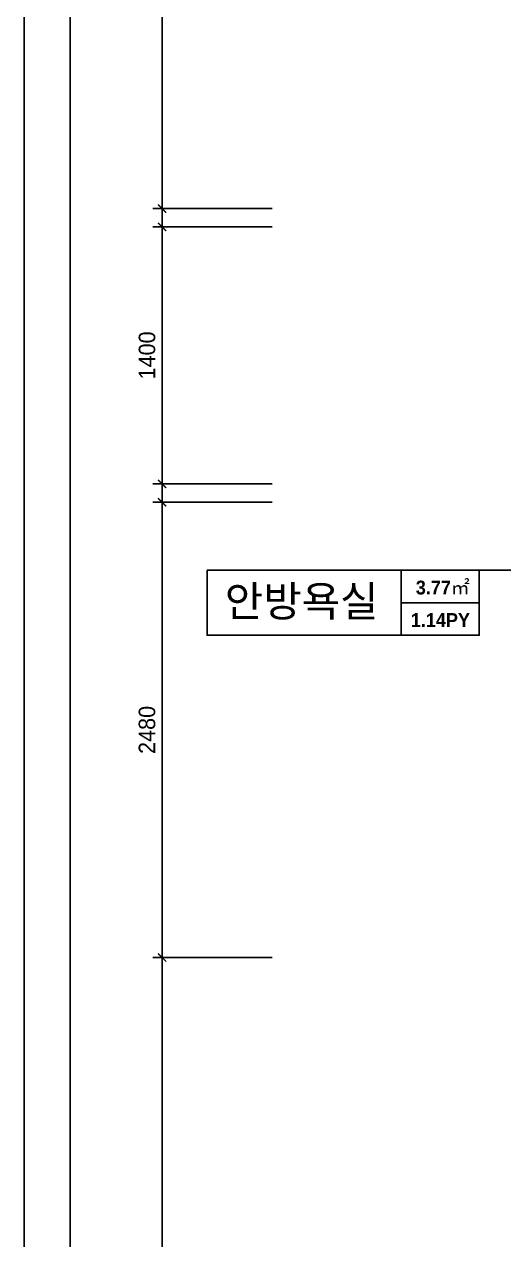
# Model space of a CAD drawing. Header units: millimetres. Extents: x -551172 to 232469, y -3435 to 261611.
# Drawn here: x 116079 to 118688, y 101388 to 108009 of the extents above; entities that cross this region are included whole.
import ezdxf
from ezdxf.enums import TextEntityAlignment as Align

# ---------------------------------------------------------------- set-up
doc = ezdxf.new("R2010")
doc.units = ezdxf.units.MM
doc.header["$LTSCALE"] = 10
doc.header["$PDMODE"] = 3
doc.layers.get('DEFPOINTS').update_dxf_attribs({"color": 248})
for name, color, linetype in [('0-ELC TEXT', 7, 'Continuous'), ('03-TEXT', 3, 'Continuous'), ('07-DIM WAL', 5, 'Continuous'), ('F-SYM', 7, 'Continuous'), ('FORM(YOURNAME)-11', 1, 'Continuous')]:
    doc.layers.add(name, color=color, linetype=linetype)
doc.styles.add('YOURNAME', font='HY울릉도M.TTF')
doc.styles.add('넥슨고딕', font='NEXONLv1GothicBold.ttf')
doc.styles.add('코레일둥고', font='Korail_Round_Gothic_Medium.ttf')
doc.dimstyles.new('YOURNAME-50', dxfattribs={"dimscale": 50, "dimtxt": 1.8, "dimasz": 0.9, "dimexe": 1, "dimexo": 3, "dimgap": 0.7, "dimtad": 1, "dimdec": 0, "dimzin": 0, "dimdsep": 46, "dimtxsty": 'YOURNAME', "dimblk": 'ARCHTICK', "dimcen": 0, "dimclrd": 1, "dimclre": 1, "dimclrt": 7, "dimadec": 0, "dimazin": 0, "dimtfac": 1, "dimtdec": 0, "dimtix": 1, "dimtmove": 2, "dimatfit": 3, "dimldrblk": 'ARCHTICK', "dimfxl": 1, "dimtolj": 1, "dimtzin": 0, "dimarcsym": 0})

# ---------------------------------------------------------------- blocks, each defined once
blk = doc.blocks.new('FORM-PLAN')
at = {"layer": 'DEFPOINTS', "color": 158}
for points in [[(-71444, -2285), (10556, -2285), (10556, 55115), (-71444, 55115)], [(-69444, 53115), (-64, 53115), (-64, 1215), (-69444, 1215)]]:
    blk.add_lwpolyline(points, close=True, dxfattribs=at)
at = {"layer": 'FORM(YOURNAME)-11', "color": 250}
blk.add_lwpolyline([(-72444, -3285), (11556, -3285), (11556, 56115), (-72444, 56115)], close=True, dxfattribs=at)
at = {"layer": 'FORM(YOURNAME)-11', "color": 3, "style": 'YOURNAME'}
for tag, height, p in [('1', 450, (9905, 18188)), ('2', 450, (9905, 17544)), ('3', 450, (9905, 16257)), ('4', 450, (9905, 14326)), ('5', 515, (9905, 12009)), ('6', 515, (9905, 9757)), ('7', 515, (9905, 7504)), ('8', 515, (9905, 5252)), ('9', 515, (9905, 2999)), ('10', 515, (5655, 811)), ('11', 515, (9905, 747)), ('12', 515, (5655, -1441)), ('13', 515, (9905, -1441))]:
    blk.add_attdef(tag, text='', height=height, dxfattribs=at).set_placement(p, align=Align.MIDDLE_RIGHT)
blk = doc.blocks.new('_ArchTick')
at = {"color": 0, "linetype": 'ByBlock', "const_width": 0.15}
blk.add_lwpolyline([(-0.5, -0.5), (0.5, 0.5)], dxfattribs=at)
blk = doc.blocks.new('*D846')
at = {"layer": '07-DIM WAL', "color": 1, "lineweight": -2, "transparency": 16777216}
for p, q in [((117428.9, 110555.3), (116778.9, 110555.3)), ((116828.9, 110555.3), (116828.9, 107005.3)), ((117428.9, 107005.3), (116778.9, 107005.3))]:
    blk.add_line(p, q, dxfattribs=at)
at = {"layer": 'DEFPOINTS', "color": 0, "transparency": 16777216}
for p in [(117578.9, 110555.3), (116828.9, 107005.3), (117578.9, 107005.3)]:
    blk.add_point(p, dxfattribs=at)
at = {"layer": '07-DIM WAL', "color": 1, "lineweight": -2, "transparency": 16777216, "xscale": 45, "yscale": 45, "zscale": 45}
for p, rotation in [((116828.9, 110555.3), 90), ((116828.9, 107005.3), 270)]:
    blk.add_blockref('_ArchTick', p, dxfattribs=dict(at, rotation=rotation))
at = {"layer": '07-DIM WAL', "color": 7, "transparency": 16777216, "insert": (116747.1, 108780.3), "char_height": 90, "attachment_point": 5, "rotation": 90, "style": 'YOURNAME'}
blk.add_mtext('\\A1;3550', dxfattribs=at)
blk = doc.blocks.new('*D847')
at = {"layer": '07-DIM WAL', "color": 1, "lineweight": -2, "transparency": 16777216}
for p, q in [((117428.9, 106905.3), (116778.9, 106905.3)), ((116828.9, 106905.3), (116828.9, 105505.3)), ((117428.9, 105505.3), (116778.9, 105505.3))]:
    blk.add_line(p, q, dxfattribs=at)
at = {"layer": 'DEFPOINTS', "color": 0, "transparency": 16777216}
for p in [(117578.9, 106905.3), (116828.9, 105505.3), (117578.9, 105505.3)]:
    blk.add_point(p, dxfattribs=at)
at = {"layer": '07-DIM WAL', "color": 1, "lineweight": -2, "transparency": 16777216, "xscale": 45, "yscale": 45, "zscale": 45}
for p, rotation in [((116828.9, 106905.3), 90), ((116828.9, 105505.3), 270)]:
    blk.add_blockref('_ArchTick', p, dxfattribs=dict(at, rotation=rotation))
at = {"layer": '07-DIM WAL', "color": 7, "transparency": 16777216, "insert": (116747.1, 106205.3), "char_height": 90, "attachment_point": 5, "rotation": 90, "style": 'YOURNAME'}
blk.add_mtext('\\A1;1400', dxfattribs=at)
blk = doc.blocks.new('*D848')
at = {"layer": '07-DIM WAL', "color": 1, "lineweight": -2, "transparency": 16777216}
for p, q in [((117428.9, 105405.3), (116778.9, 105405.3)), ((116828.9, 105405.3), (116828.9, 102925.3)), ((117428.9, 102925.3), (116778.9, 102925.3))]:
    blk.add_line(p, q, dxfattribs=at)
at = {"layer": 'DEFPOINTS', "color": 0, "transparency": 16777216}
for p in [(117578.9, 105405.3), (116828.9, 102925.3), (117578.9, 102925.3)]:
    blk.add_point(p, dxfattribs=at)
at = {"layer": '07-DIM WAL', "color": 1, "lineweight": -2, "transparency": 16777216, "xscale": 45, "yscale": 45, "zscale": 45}
for p, rotation in [((116828.9, 105405.3), 90), ((116828.9, 102925.3), 270)]:
    blk.add_blockref('_ArchTick', p, dxfattribs=dict(at, rotation=rotation))
at = {"layer": '07-DIM WAL', "color": 7, "transparency": 16777216, "insert": (116747, 104165.3), "char_height": 90, "attachment_point": 5, "rotation": 90, "style": 'YOURNAME'}
blk.add_mtext('\\A1;2480', dxfattribs=at)

msp = doc.modelspace()

# ---------------------------------------------------------------- linework, layer by layer
at = {"layer": '0-ELC TEXT'}
for p, q in [((118131, 104681.4), (118131, 105035.2)), ((118555.7, 105035.2), (119813.4, 105035.2)), ((118131, 104858.3), (118555.7, 104858.3))]:
    msp.add_line(p, q, dxfattribs=at)
msp.add_lwpolyline([(117073.8, 105035.2), (118555.7, 105035.2), (118555.7, 104681.4), (117073.8, 104681.4)], close=True, dxfattribs=at)

# ---------------------------------------------------------------- block references
at = {"layer": 'F-SYM', "xscale": 0.2500000000000001, "yscale": 0.2500000000000001, "zscale": 0.2500000000000001}
msp.add_blockref('FORM-PLAN', (134189.9, 99374), dxfattribs=at)

# ---------------------------------------------------------------- texts
at = {"layer": '03-TEXT'}
for s, height, style, p in [('안방욕실', 166.67, '코레일둥고', (117588.5, 104782.9)), ('3.77㎡', 75, '넥슨고딕', (118356.7, 104903.4)), ('1.14PY', 75, '넥슨고딕', (118343.9, 104726.5))]:
    msp.add_text(s, height=height, dxfattribs=dict(at, style=style)).set_placement(p, align=Align.CENTER)

# ---------------------------------------------------------------- dimensions: what is measured, and where the dimension line sits
at = {"layer": '07-DIM WAL'}
for base, p1, p2, picture, middle in [((116828.9, 107005.3), (117578.9, 110555.3), (117578.9, 107005.3), '*D846', (116747.1, 108780.3)), ((116828.9, 105505.3), (117578.9, 106905.3), (117578.9, 105505.3), '*D847', (116747.1, 106205.3)), ((116828.9, 102925.3), (117578.9, 105405.3), (117578.9, 102925.3), '*D848', (116747, 104165.3))]:
    dim = msp.add_linear_dim(base=base, p1=p1, p2=p2, angle=90, dimstyle='YOURNAME-50', dxfattribs=at)
    dim.commit()
    dim.dimension.update_dxf_attribs({"geometry": picture, "text_midpoint": middle})

doc.saveas('drawing.dxf')
